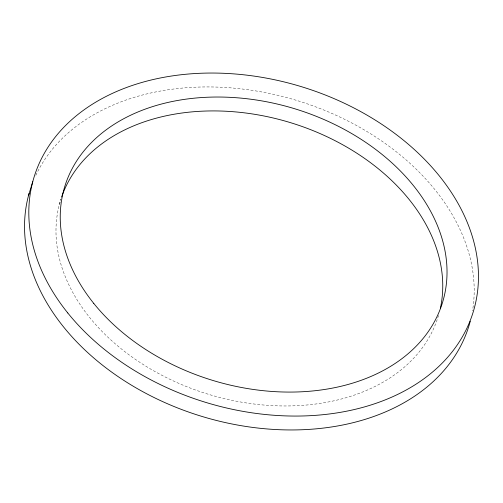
<?xml version="1.0" encoding="UTF-8"?>
<svg xmlns="http://www.w3.org/2000/svg" width="503" height="503" viewBox="0 0 503 503"><rect width="100%" height="100%" fill="white"/><g stroke="black" fill="none" stroke-linecap="round" stroke-linejoin="round"><path stroke-width="0.38" stroke-dasharray="2.52 1.89" d="M59.373 204.4L60.951 199.282M35.851 175.321A229.689 164.946 17.1 0 1 298.568 101.009A229.689 164.946 17.1 0 1 472.506 310.747M438.528 315.444A197.572 141.877 17.1 0 1 207.626 394.044A197.572 141.877 17.1 0 1 60.882 199.238"/><path stroke-width="0.75" d="M28.489 195.61L32.758 181.721M470.242 321.279A229.689 164.946 17.1 0 1 205.865 417.591A229.689 164.946 17.1 0 1 29.092 193.404M61.611 197.038A197.572 141.877 17.1 0 1 287.527 121.77A197.572 141.877 17.1 0 1 440.427 308.006M67.779 312.973A229.689 164.946 17.1 0 0 456.127 346.548A229.689 164.946 17.1 0 0 237.007 74.142A229.689 164.946 17.1 0 0 67.779 312.973M93.765 303.403A197.572 141.877 17.1 0 0 427.808 332.288A197.572 141.877 17.1 0 0 239.334 97.972A197.572 141.877 17.1 0 0 93.765 303.403"/></g></svg>
